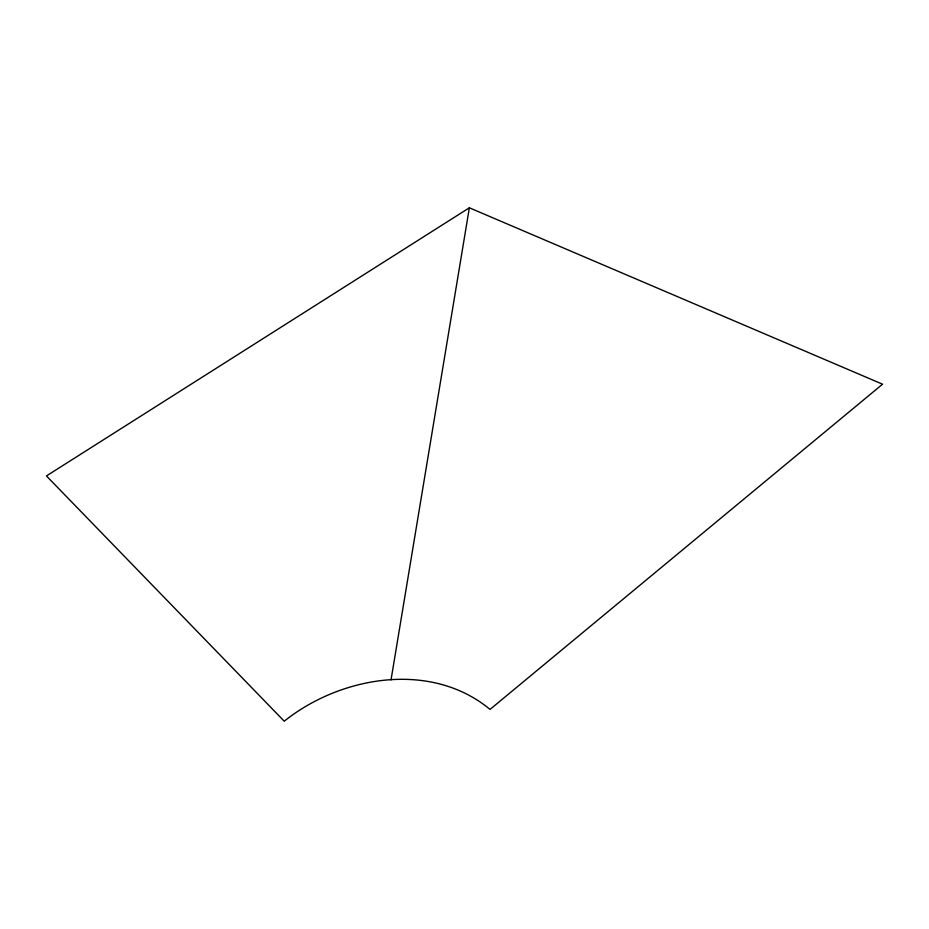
<?xml version="1.0" encoding="UTF-8"?>
<svg xmlns="http://www.w3.org/2000/svg" width="929" height="929" viewBox="0 0 929 929"><rect width="100%" height="100%" fill="white"/><g stroke="black" fill="none" stroke-linecap="round" stroke-linejoin="round"><path stroke-width="1.39" d="M391.028 679.9L469.366 207.794L882.55 384.2L490.036 709.408C431.114 660.542 340.676 676.022 284.239 721.206L46.45 475.938L469.366 207.794"/></g></svg>
